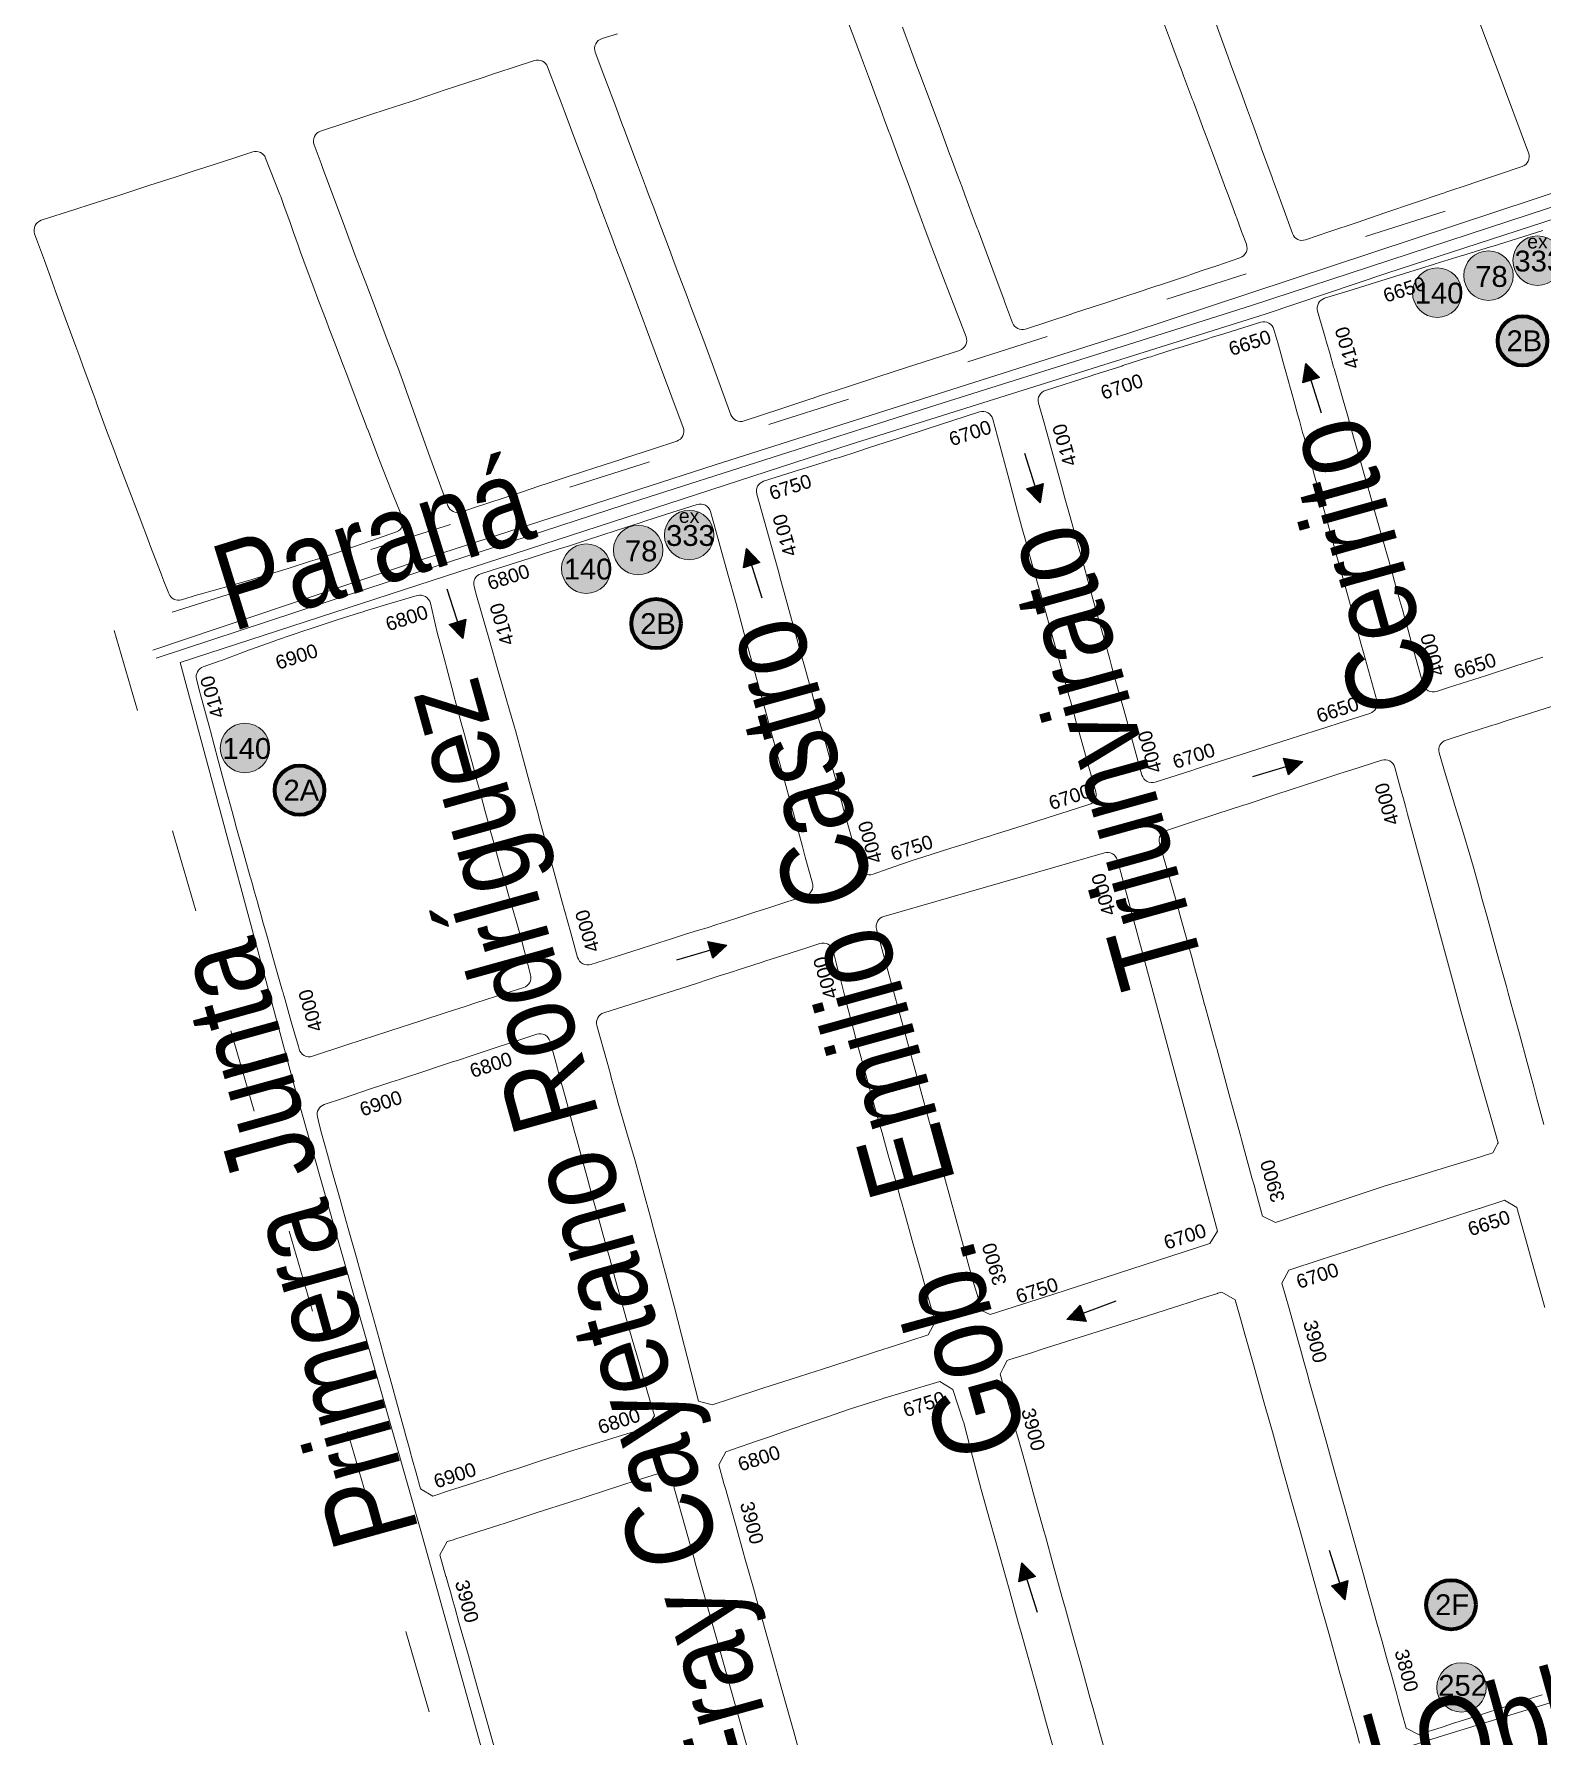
# Model space of a CAD drawing. Header units: millimetres. Extents: x 11558 to 23675, y 49449 to 61482.
# Drawn here: x 13664.8 to 14098.6, y 57245.5 to 57735.1 of the extents above; entities that cross this region are included whole.
import ezdxf

# ---------------------------------------------------------------- set-up
doc = ezdxf.new("R2010")
doc.units = ezdxf.units.MM
doc.linetypes.add('ACAD_ISO03W100', pattern=[30, 12, -18])
for name, color, linetype in [('0. plano base - nombres calles', 22, 'Continuous'), ('0. Plano Base - PLANO', 254, 'Continuous'), ('0. Plano base - sentido calles', 253, 'Continuous'), ('0.BARRIOS - DIVISIÓN', 12, 'ACAD_ISO03W100'), ('7. puesta en valor CC la lucila', 212, 'Continuous'), ('Linea 140 IDA', 101, 'Continuous'), ('numeración', 7, 'Continuous')]:
    doc.layers.add(name, color=color, linetype=linetype)
for name, color, linetype, true_color in [('Linea 175', 7, 'Continuous', 0x1090da), ('Linea 252', 7, 'Continuous', 0x0d2f78), ('Linea 343 ex 333', 7, 'Continuous', 0xe60004), ('Linea 78', 7, 'Continuous', 0xd7b428)]:
    doc.layers.add(name, color=color, linetype=linetype, true_color=true_color)
doc.layers.get('7. puesta en valor CC la lucila').off()
doc.styles.get("Standard").update_dxf_attribs({"font": 'arial.ttf'})

# ---------------------------------------------------------------- blocks, each defined once
blk = doc.blocks.new('MANZANAS')
at = {"layer": '0. Plano Base - PLANO', "color": 0, "linetype": 'Continuous', "lineweight": 5}
for points in [[(5632963.1, 6178845.58), (5632969.3, 6178839.89), (5632974.29, 6178835.32), (5632975.76, 6178833.97), (5632982.22, 6178828.04), (5632986.26, 6178824.34), (5632988.67, 6178822.13), (5632990.88, 6178820.1), (5632994.93, 6178816.39), (5633001.44, 6178810.42), (5633001.74, 6178810.14), (5633004.77, 6178807.36), (5633007.47, 6178804.89), (5633008.05, 6178804.35), (5633014.07, 6178798.83, 0.407548), (5633018.26, 6178798.97), (5633023.15, 6178804.05), (5633029.11, 6178810.27), (5633034.93, 6178816.33), (5633041.18, 6178822.83), (5633041.36, 6178823.02), (5633046.77, 6178828.67), (5633047.09, 6178829), (5633047.76, 6178829.69), (5633052.87, 6178835.02), (5633053.4, 6178835.57), (5633063.81, 6178846.41, 0.423793), (5633063.65, 6178850.72), (5633045.07, 6178867.42), (5633037.43, 6178874.29), (5633026.08, 6178884.5)], [(5632887.12, 6178799.8), (5632888.8, 6178798.29), (5632891.22, 6178796.1), (5632895.99, 6178791.78), (5632897.73, 6178790.21), (5632904, 6178784.54), (5632910.31, 6178778.82), (5632914.05, 6178775.44), (5632915.97, 6178773.71), (5632917.13, 6178772.65), (5632920.86, 6178769.28), (5632923.57, 6178766.83), (5632925.29, 6178765.27), (5632929.82, 6178761.17), (5632932.9, 6178758.39), (5632933.38, 6178757.95), (5632936.2, 6178755.4), (5632942.35, 6178749.83), (5632949.26, 6178743.58), (5632949.55, 6178743.32), (5632954.45, 6178738.89, 0.403051), (5632958.61, 6178739.02), (5632968.23, 6178748.88), (5632968.79, 6178749.44), (5632974.71, 6178755.51), (5632974.96, 6178755.77), (5632980.45, 6178761.39), (5632980.89, 6178761.84), (5632981.6, 6178762.57), (5632986.4, 6178767.48), (5632986.72, 6178767.81), (5632992.83, 6178774.12), (5632993.53, 6178774.86), (5632996.18, 6178777.62), (5632998.99, 6178780.55), (5633003.88, 6178785.66, 0.422094), (5633003.73, 6178789.96), (5633000.78, 6178792.63), (5632997.59, 6178795.53), (5632997.25, 6178795.83), (5632992.5, 6178800.14), (5632990.59, 6178801.88), (5632990.13, 6178802.3), (5632987.22, 6178804.93), (5632985.02, 6178806.93), (5632983.57, 6178808.24), (5632980.95, 6178810.6), (5632979.87, 6178811.57), (5632977.39, 6178813.8), (5632976.9, 6178814.25), (5632971.31, 6178819.28), (5632970.82, 6178819.73), (5632965.35, 6178824.66), (5632964.44, 6178825.47), (5632962.07, 6178827.61), (5632958.85, 6178830.51), (5632958.01, 6178831.26), (5632953.73, 6178835.13)], [(5633134.2, 6178723.87), (5633128.26, 6178717.87), (5633122.19, 6178711.75), (5633114.14, 6178703.61), (5633111.55, 6178701.01, -0.42594), (5633107.23, 6178701.07), (5633098.78, 6178710.14), (5633096.21, 6178712.89), (5633094.12, 6178715.13), (5633092.26, 6178717.13), (5633090.25, 6178719.28), (5633086.26, 6178723.56), (5633084.19, 6178725.78), (5633078.29, 6178732.09), (5633072.51, 6178738.21), (5633067.86, 6178743.13), (5633066.49, 6178744.58), (5633060.47, 6178750.95), (5633056.71, 6178754.93), (5633054.46, 6178757.31), (5633052.4, 6178759.49), (5633048.63, 6178763.48), (5633042.56, 6178769.9), (5633042.28, 6178770.21), (5633039.46, 6178773.19), (5633036.94, 6178775.86), (5633036.4, 6178776.43), (5633030.79, 6178782.36, -0.407548), (5633030.86, 6178786.56), (5633035.87, 6178791.51), (5633042, 6178797.57), (5633047.97, 6178803.48), (5633054.38, 6178809.82), (5633054.57, 6178810.01), (5633060.13, 6178815.5), (5633060.46, 6178815.83), (5633061.14, 6178816.5), (5633066.4, 6178821.7), (5633066.94, 6178822.23), (5633077.62, 6178832.8, -0.423793)], [(5632815.25, 6178760.23), (5632811.95, 6178757.01, 0.433708), (5632812.04, 6178752.64), (5632817.85, 6178747.41), (5632824.92, 6178741.05), (5632828.3, 6178738.01), (5632829.62, 6178736.83), (5632831.3, 6178735.32), (5632837.78, 6178729.49), (5632842.64, 6178725.12), (5632844.29, 6178723.64), (5632847.57, 6178720.69), (5632850.75, 6178717.83), (5632857.12, 6178712.1), (5632860.05, 6178709.47), (5632863.54, 6178706.33), (5632867.86, 6178702.45), (5632869.97, 6178700.55), (5632876.4, 6178694.76), (5632877.4, 6178693.86), (5632883.13, 6178688.67), (5632894.76, 6178678.1, 0.404468), (5632898.93, 6178678.24), (5632906.5, 6178686.03), (5632909.02, 6178688.63), (5632913, 6178692.73), (5632913.3, 6178693.04), (5632915.06, 6178694.85), (5632918.57, 6178698.44), (5632921.19, 6178701.1), (5632927.44, 6178707.45), (5632933.28, 6178713.38), (5632944.58, 6178724.85, 0.429716), (5632944.43, 6178729.2), (5632930.92, 6178741.17), (5632923.83, 6178747.45), (5632919.83, 6178751.08), (5632917.55, 6178753.15), (5632916.48, 6178754.12), (5632913.72, 6178756.63), (5632911.32, 6178758.8), (5632910.1, 6178759.91), (5632904.67, 6178764.83), (5632898.02, 6178770.86), (5632897.73, 6178771.13), (5632894.89, 6178773.7), (5632891.92, 6178776.39), (5632891.48, 6178776.79), (5632889.27, 6178778.79), (5632886.01, 6178781.75), (5632885.59, 6178782.13), (5632883.14, 6178784.35), (5632881.94, 6178785.43), (5632879.65, 6178787.51), (5632878.94, 6178788.16), (5632877.27, 6178789.67), (5632872.85, 6178793.68)], [(5633196.4, 6178604.75), (5633191.24, 6178610.37), (5633188.83, 6178612.99), (5633186.14, 6178615.91), (5633183.95, 6178618.3), (5633178.16, 6178624.59), (5633174.55, 6178628.49), (5633172.16, 6178631.07), (5633169.89, 6178633.52), (5633168.56, 6178634.95), (5633166.17, 6178637.51), (5633161.83, 6178642.18), (5633160.33, 6178643.8), (5633154.38, 6178650.21), (5633150.85, 6178654), (5633148.46, 6178656.57), (5633144.57, 6178660.73), (5633142.43, 6178663.01), (5633136.56, 6178669.06), (5633133.88, 6178671.82), (5633131.43, 6178674.34), (5633130.46, 6178675.34), (5633124.92, 6178681.04), (5633120.42, 6178685.68, -0.409695), (5633120.45, 6178689.89), (5633125, 6178694.45), (5633127.1, 6178696.55), (5633130.13, 6178699.59), (5633131.2, 6178700.66), (5633133.51, 6178702.97), (5633137.08, 6178706.55), (5633143.18, 6178712.66)]]:
    blk.add_lwpolyline(points, format="xyb", dxfattribs=at)
for points in [[(5633047.46, 6178640.62), (5633033.64, 6178655.44), (5633032.11, 6178657.09), (5633029.88, 6178659.48), (5633025.49, 6178664.19), (5633023.89, 6178665.91), (5633018.13, 6178672.09), (5633012.32, 6178678.31), (5633008.88, 6178682.01), (5633007.12, 6178683.9), (5633006.05, 6178685.04), (5633002.62, 6178688.72), (5633000.13, 6178691.4), (5632998.55, 6178693.1), (5632994.39, 6178697.56), (5632991.55, 6178700.6), (5632991.11, 6178701.07), (5632988.52, 6178703.86), (5632982.86, 6178709.92), (5632976.51, 6178716.74), (5632976.24, 6178717.02), (5632971.74, 6178721.85, -0.403051), (5632971.81, 6178726.01), (5632981.52, 6178735.79), (5632982.08, 6178736.35), (5632988.06, 6178742.36), (5632988.31, 6178742.62), (5632993.85, 6178748.19), (5632994.29, 6178748.63), (5632995.01, 6178749.36), (5632999.85, 6178754.23), (5633000.18, 6178754.56), (5633006.39, 6178760.75), (5633007.12, 6178761.47), (5633009.85, 6178764.16), (5633012.73, 6178767.01), (5633017.77, 6178771.97, -0.422094), (5633022.07, 6178771.89), (5633024.78, 6178768.99), (5633027.73, 6178765.83), (5633028.04, 6178765.5), (5633032.42, 6178760.81), (5633034.19, 6178758.93), (5633034.61, 6178758.48), (5633037.28, 6178755.61), (5633039.31, 6178753.43), (5633040.65, 6178752), (5633043.04, 6178749.42), (5633044.03, 6178748.36), (5633046.3, 6178745.91), (5633046.75, 6178745.42), (5633051.87, 6178739.91), (5633052.32, 6178739.42), (5633057.33, 6178734.03), (5633058.16, 6178733.13), (5633060.34, 6178730.79), (5633063.28, 6178727.62), (5633064.05, 6178726.79), (5633067.98, 6178722.56), (5633069.96, 6178720.43), (5633075.98, 6178713.95), (5633081.95, 6178707.51), (5633086.15, 6178703), (5633087.73, 6178701.29), (5633097.52, 6178690.74, -0.402289), (5633097.45, 6178686.59), (5633092.69, 6178681.8), (5633086.56, 6178675.62), (5633082.89, 6178671.91), (5633080.31, 6178669.32), (5633068.29, 6178657.21), (5633062.04, 6178650.91), (5633060.39, 6178649.24), (5633059.58, 6178648.42), (5633051.79, 6178640.55, -0.425899)], [(5632752.5, 6178691.73), (5632756.8, 6178687.85), (5632757.96, 6178686.8), (5632765.02, 6178680.42), (5632771.32, 6178674.73), (5632777.73, 6178668.95), (5632783.28, 6178663.97), (5632784, 6178663.33), (5632789.65, 6178658.29), (5632790.5, 6178657.52), (5632797.08, 6178651.66), (5632802.84, 6178646.52), (5632803.6, 6178645.84), (5632807.37, 6178642.37), (5632810.1, 6178639.82), (5632816.17, 6178634.17), (5632822.66, 6178628.21), (5632832.56, 6178619.14), (5632834.55, 6178617.3, 0.405844), (5632838.73, 6178617.42), (5632842.86, 6178621.67), (5632843.13, 6178621.95), (5632849.11, 6178628.11), (5632851.92, 6178630.99), (5632854.98, 6178634.15), (5632857.34, 6178636.58), (5632861.17, 6178640.47), (5632867.29, 6178646.68), (5632872.34, 6178651.81), (5632873.35, 6178652.85), (5632879.27, 6178658.9), (5632884.41, 6178664.16, 0.425743), (5632884.27, 6178668.48), (5632870.4, 6178681.02), (5632863.89, 6178686.9), (5632857.52, 6178692.65), (5632851.02, 6178698.48), (5632848.4, 6178700.82), (5632845.47, 6178703.45), (5632844.51, 6178704.31), (5632841.88, 6178706.67), (5632841.41, 6178707.09), (5632838.18, 6178709.98), (5632836.39, 6178711.59), (5632831.69, 6178715.8), (5632831.6, 6178715.89), (5632825.16, 6178721.66), (5632818.95, 6178727.22), (5632812.42, 6178733.06), (5632809.98, 6178735.25), (5632807.58, 6178737.39), (5632801.82, 6178742.59, 0.402003), (5632797.67, 6178742.47), (5632793.08, 6178737.79), (5632790.07, 6178734.73), (5632788.97, 6178733.61), (5632786.94, 6178731.54), (5632783.73, 6178728.27), (5632780.68, 6178725.16), (5632778.89, 6178723.34), (5632776.83, 6178721.24), (5632774.86, 6178719.07), (5632772.37, 6178716.53), (5632768.95, 6178713.03), (5632768.47, 6178712.54), (5632763.21, 6178707.15), (5632762.77, 6178706.7), (5632757.7, 6178701.52), (5632752.37, 6178696.05, 0.425764)], [(5633037.84, 6178626.03), (5633033.2, 6178621.39), (5633030.92, 6178619.1), (5633026.96, 6178615.13), (5633020.89, 6178609.06), (5633018.36, 6178606.52), (5633017.43, 6178605.6), (5633017.05, 6178605.22), (5633015, 6178603.17), (5633014.49, 6178602.65), (5633011.27, 6178599.42), (5633008.43, 6178596.58), (5633002.46, 6178590.61), (5633000.16, 6178588.29), (5632996.33, 6178584.24), (5632995.34, 6178583.2), (5632995.15, 6178582.99), (5632991.98, 6178579.64, -0.433708), (5632987.6, 6178579.66), (5632982.28, 6178585.4), (5632975.83, 6178592.37), (5632972.73, 6178595.71), (5632971.53, 6178597.01), (5632970, 6178598.66), (5632964.08, 6178605.05), (5632959.63, 6178609.85), (5632958.12, 6178611.48), (5632955.13, 6178614.72), (5632952.22, 6178617.85), (5632946.39, 6178624.14), (5632943.72, 6178627.03), (5632940.54, 6178630.47), (5632936.59, 6178634.73), (5632934.66, 6178636.82), (5632928.77, 6178643.16), (5632927.86, 6178644.15), (5632922.58, 6178649.8), (5632911.85, 6178661.27, -0.404468), (5632911.92, 6178665.44), (5632919.6, 6178673.12), (5632922.16, 6178675.69), (5632926.2, 6178679.73), (5632926.5, 6178680.03), (5632928.29, 6178681.81), (5632931.83, 6178685.38), (5632934.45, 6178688.04), (5632940.7, 6178694.38), (5632946.54, 6178700.31), (5632957.85, 6178711.78, -0.429716), (5632962.2, 6178711.69), (5632974.37, 6178698.37), (5632980.76, 6178691.37), (5632984.45, 6178687.42), (5632986.55, 6178685.17), (5632987.53, 6178684.11), (5632990.08, 6178681.39), (5632992.29, 6178679.02), (5632993.41, 6178677.82), (5632998.42, 6178672.46), (5633004.54, 6178665.91), (5633004.81, 6178665.62), (5633007.43, 6178662.82), (5633010.16, 6178659.89), (5633010.57, 6178659.46), (5633012.61, 6178657.28), (5633015.61, 6178654.06), (5633015.99, 6178653.65), (5633018.25, 6178651.23), (5633019.36, 6178650.05), (5633021.47, 6178647.79), (5633022.12, 6178647.09), (5633023.66, 6178645.44), (5633027.73, 6178641.08), (5633032.41, 6178636.07), (5633037.9, 6178630.19, -0.404118)], [(5632737.8, 6178681.75), (5632733.8, 6178677.67), (5632727.69, 6178671.45), (5632725.42, 6178669.14), (5632721.6, 6178665.26), (5632715.78, 6178659.38), (5632709.6, 6178653.13), (5632708.7, 6178652.23), (5632703.49, 6178646.96), (5632700.03, 6178643.46), (5632692.9, 6178636.25, 0.425274), (5632693, 6178631.93), (5632693.61, 6178631.37), (5632699.05, 6178626.39), (5632703.85, 6178621.98), (5632705.33, 6178620.62), (5632705.48, 6178620.48), (5632705.76, 6178620.23), (5632711.95, 6178614.55), (5632718.41, 6178608.65), (5632720.84, 6178606.45), (5632722.82, 6178604.63), (5632724.89, 6178602.75), (5632725.23, 6178602.44), (5632728.14, 6178599.79), (5632729.11, 6178598.91), (5632730.9, 6178597.27), (5632731.07, 6178597.12), (5632737.46, 6178591.29), (5632741.79, 6178587.37), (5632744.12, 6178585.29), (5632745.52, 6178584.04), (5632750.55, 6178579.56), (5632757.15, 6178573.67), (5632763.41, 6178568.09), (5632763.68, 6178567.85), (5632770.38, 6178561.87), (5632771.44, 6178560.92), (5632772.04, 6178560.39), (5632774.97, 6178557.87, 0.387217), (5632779.01, 6178557.98), (5632782.5, 6178561.35), (5632783.02, 6178561.85), (5632789.28, 6178567.69), (5632794.55, 6178572.73), (5632795.46, 6178573.61), (5632801.4, 6178579.43), (5632802.13, 6178580.16), (5632806.82, 6178584.88), (5632807.88, 6178585.95), (5632808.31, 6178586.39), (5632813.2, 6178591.43), (5632813.51, 6178591.75), (5632813.81, 6178592.05), (5632814.29, 6178592.56), (5632819.56, 6178598.12), (5632824.9, 6178603.89, 0.429754), (5632824.62, 6178608.23), (5632817.97, 6178613.77), (5632815.8, 6178615.68), (5632811.12, 6178619.82), (5632810.55, 6178620.32), (5632804.01, 6178626.12), (5632803.95, 6178626.17), (5632802.04, 6178627.87), (5632798.67, 6178630.87), (5632797.86, 6178631.59), (5632795.23, 6178633.93), (5632791.3, 6178637.43), (5632789.22, 6178639.28), (5632784.76, 6178643.25), (5632783.76, 6178644.14), (5632781.23, 6178646.39), (5632778.43, 6178648.89), (5632774.93, 6178652), (5632773.96, 6178652.87), (5632771.66, 6178654.91), (5632765.37, 6178660.63), (5632763.35, 6178662.5), (5632761.77, 6178663.97), (5632758.91, 6178666.63), (5632756.73, 6178668.66), (5632752.92, 6178672.19), (5632750.89, 6178674.08), (5632750.38, 6178674.53), (5632741.91, 6178681.91, 0.396983)], [(5633061.05, 6178629.7), (5633066.13, 6178634.89), (5633071.3, 6178640.17), (5633071.77, 6178640.64), (5633077.4, 6178646.39), (5633077.93, 6178646.93), (5633084.47, 6178653.6), (5633093.15, 6178662.47), (5633097.81, 6178667.23), (5633100.35, 6178669.83), (5633106.71, 6178676.21, -0.427174), (5633111.05, 6178676.12), (5633115.3, 6178671.49), (5633117.83, 6178668.74), (5633118.84, 6178667.64), (5633120.49, 6178665.85), (5633122.39, 6178663.78), (5633130.81, 6178654.62), (5633142.25, 6178642.17), (5633143.52, 6178640.79), (5633148.73, 6178635.12), (5633154.65, 6178628.67), (5633160.17, 6178622.68), (5633166.44, 6178615.97), (5633169.61, 6178612.61), (5633172.33, 6178609.73), (5633187.17, 6178594.01), (5633187.17, 6178593.64), (5633187.18, 6178593.17), (5633187.18, 6178592.59), (5633187.2, 6178590.69), (5633185.18, 6178588.71), (5633184.33, 6178587.87), (5633182.68, 6178586.26), (5633176.3, 6178579.99), (5633170.3, 6178574.1), (5633164.06, 6178567.97), (5633157.93, 6178561.73), (5633152.03, 6178555.65), (5633146.33, 6178549.77), (5633140.94, 6178544.1), (5633136.74, 6178543.98), (5633132.3, 6178548.78), (5633130.49, 6178550.74), (5633128.95, 6178552.41), (5633126.94, 6178554.58), (5633126.23, 6178555.35), (5633121.23, 6178560.76), (5633120.41, 6178561.66), (5633114.63, 6178567.92), (5633111.9, 6178570.87), (5633108.85, 6178574.17), (5633102.84, 6178580.68), (5633102.67, 6178580.87), (5633096.98, 6178587.03), (5633094.34, 6178589.89), (5633093.89, 6178590.37), (5633092.08, 6178592.33), (5633091.13, 6178593.36), (5633088.85, 6178595.83), (5633085.94, 6178598.98), (5633085.35, 6178599.62), (5633084.3, 6178600.76), (5633079.34, 6178606.12), (5633075.92, 6178609.76), (5633073.33, 6178612.52), (5633061.01, 6178625.53, -0.403237)], [(5632927.59, 6178519.23), (5632923.64, 6178523.47), (5632922.57, 6178524.62), (5632916.09, 6178531.58), (5632910.31, 6178537.79), (5632904.43, 6178544.11), (5632899.38, 6178549.59), (5632898.72, 6178550.3), (5632893.59, 6178555.88), (5632892.82, 6178556.72), (5632886.86, 6178563.2), (5632881.63, 6178568.89), (5632880.94, 6178569.64), (5632877.42, 6178573.36), (5632874.83, 6178576.05), (5632869.09, 6178582.04), (5632863.03, 6178588.44), (5632853.81, 6178598.2), (5632851.95, 6178600.17, -0.405844), (5632852.01, 6178604.35), (5632856.19, 6178608.53), (5632856.46, 6178608.81), (5632862.53, 6178614.88), (5632865.37, 6178617.73), (5632868.48, 6178620.84), (5632870.88, 6178623.24), (5632874.72, 6178627.13), (5632880.84, 6178633.34), (5632885.89, 6178638.46), (5632886.92, 6178639.49), (5632892.87, 6178645.49), (5632898.05, 6178650.71, -0.425743), (5632902.38, 6178650.64), (5632915.12, 6178636.96), (5632921.1, 6178630.54), (5632926.95, 6178624.25), (5632932.87, 6178617.84), (5632935.25, 6178615.26), (5632937.93, 6178612.36), (5632938.8, 6178611.42), (5632941.19, 6178608.82), (5632941.63, 6178608.35), (5632944.56, 6178605.17), (5632946.19, 6178603.41), (5632950.48, 6178598.77), (5632950.56, 6178598.67), (5632956.43, 6178592.32), (5632962.08, 6178586.2), (5632968.02, 6178579.75), (5632970.24, 6178577.34), (5632972.42, 6178574.98), (5632977.71, 6178569.3, -0.402003), (5632977.65, 6178565.14), (5632973.04, 6178560.48), (5632970.02, 6178557.43), (5632968.92, 6178556.32), (5632966.87, 6178554.25), (5632963.66, 6178550.99), (5632960.6, 6178547.9), (5632958.8, 6178546.09), (5632956.73, 6178543.99), (5632954.59, 6178541.99), (5632952.09, 6178539.47), (5632948.64, 6178536), (5632948.15, 6178535.51), (5632942.84, 6178530.16), (5632942.4, 6178529.72), (5632937.29, 6178524.58), (5632931.91, 6178519.16, -0.425764)], [(5633052.48, 6178615.63), (5633127.25, 6178534.2), (5633126.89, 6178530.01), (5633093.64, 6178496.21), (5633080.28, 6178482.73), (5633077.73, 6178482.64), (5633071.31, 6178489.1), (5633000.17, 6178566.06, -0.410238), (5633000.3, 6178570.28), (5633048.2, 6178615.77, -0.419163)], [(5632917.83, 6178504.38), (5632913.81, 6178500.32), (5632907.68, 6178494.12), (5632905.4, 6178491.81), (5632901.58, 6178487.93), (5632895.79, 6178482.03), (5632889.63, 6178475.76), (5632888.74, 6178474.85), (5632883.55, 6178469.56), (5632880.1, 6178466.04), (5632873, 6178458.81, -0.425274), (5632868.68, 6178458.85), (5632868.11, 6178459.45), (5632863.04, 6178464.81), (5632858.56, 6178469.55), (5632857.18, 6178471.01), (5632857.04, 6178471.16), (5632856.78, 6178471.43), (5632851.02, 6178477.53), (5632845.03, 6178483.91), (5632842.78, 6178486.3), (5632840.94, 6178488.26), (5632839.03, 6178490.3), (5632838.71, 6178490.64), (5632836.02, 6178493.5), (5632835.12, 6178494.46), (5632833.46, 6178496.23), (5632833.3, 6178496.4), (5632827.38, 6178502.7), (5632823.4, 6178506.97), (5632821.28, 6178509.27), (5632820.01, 6178510.65), (5632815.45, 6178515.61), (5632809.47, 6178522.12), (5632803.8, 6178528.3), (5632803.55, 6178528.57), (5632797.48, 6178535.18), (5632796.51, 6178536.23), (5632795.97, 6178536.81), (5632793.4, 6178539.71, -0.387217), (5632793.46, 6178543.75), (5632796.78, 6178547.29), (5632797.27, 6178547.81), (5632803.01, 6178554.16), (5632807.97, 6178559.5), (5632808.84, 6178560.43), (5632814.58, 6178566.45), (5632815.29, 6178567.19), (5632819.94, 6178571.96), (5632820.99, 6178573.02), (5632821.43, 6178573.46), (5632826.4, 6178578.43), (5632826.71, 6178578.74), (5632827.01, 6178579.04), (5632827.51, 6178579.54), (5632832.99, 6178584.89), (5632838.68, 6178590.31, -0.429754), (5632843.02, 6178590.1), (5632848.66, 6178583.54), (5632850.6, 6178581.39), (5632854.81, 6178576.77), (5632855.32, 6178576.21), (5632861.22, 6178569.75), (5632861.27, 6178569.7), (5632863, 6178567.81), (5632866.04, 6178564.49), (5632866.78, 6178563.69), (5632869.16, 6178561.09), (5632872.71, 6178557.22), (5632874.6, 6178555.16), (5632878.64, 6178550.76), (5632879.53, 6178549.78), (5632881.82, 6178547.29), (5632884.36, 6178544.51), (5632887.52, 6178541.07), (5632888.41, 6178540.1), (5632890.49, 6178537.84), (5632896.29, 6178531.63), (5632898.2, 6178529.64), (5632899.69, 6178528.08), (5632902.39, 6178525.26), (5632904.45, 6178523.11), (5632908.05, 6178519.36), (5632909.97, 6178517.35), (5632910.42, 6178516.85), (5632917.92, 6178508.49, -0.396983)], [(5632941.63, 6178508.57), (5632951.73, 6178518.63), (5632958.01, 6178524.96), (5632961.35, 6178528.34), (5632963.87, 6178530.89), (5632966, 6178533.04), (5632969.23, 6178536.31), (5632970, 6178537.09), (5632975.13, 6178542.29), (5632976.07, 6178543.24), (5632979.54, 6178546.75), (5632985.02, 6178552.3), (5632987.58, 6178554.89, -0.431843), (5632991.94, 6178554.78), (5632994.56, 6178551.87), (5632995.16, 6178551.2), (5632997.53, 6178548.55), (5633000.48, 6178545.28), (5633003.3, 6178542.13), (5633005.75, 6178539.4), (5633009.32, 6178535.43), (5633015.23, 6178529.02), (5633020.76, 6178523.13), (5633026.82, 6178516.67), (5633028.6, 6178514.77), (5633032.84, 6178510.24), (5633038.54, 6178504.17), (5633040.96, 6178501.59), (5633041.83, 6178500.66), (5633042.65, 6178499.79), (5633044.84, 6178497.45), (5633050.55, 6178491.37), (5633056.54, 6178484.99), (5633062.44, 6178478.69), (5633067.24, 6178473.57), (5633067.13, 6178469.38), (5633063.27, 6178465.45), (5633059.98, 6178462.11), (5633056.39, 6178458.47), (5633050.11, 6178452.11), (5633044.24, 6178446.16), (5633043.34, 6178445.24), (5633038.06, 6178439.89), (5633033.81, 6178435.58), (5633031.81, 6178433.56), (5633025.18, 6178426.83), (5633021.24, 6178422.83), (5633017.32, 6178422), (5633008.53, 6178431.82), (5633004.2, 6178436.65), (5632998.5, 6178442.97), (5632992.95, 6178449.05), (5632988.2, 6178454.25), (5632986.94, 6178455.63), (5632984.71, 6178458.07), (5632982.97, 6178459.98), (5632980.88, 6178462.27), (5632975.28, 6178468.41), (5632972.51, 6178471.44), (5632969.23, 6178474.87), (5632963.23, 6178481.15), (5632957.31, 6178487.41), (5632954.53, 6178490.41), (5632952.13, 6178493), (5632952.08, 6178493.05), (5632951.45, 6178493.73), (5632949.03, 6178496.34), (5632941.55, 6178504.4, -0.403702)], [(5632931.69, 6178494.11), (5632935.41, 6178490.08), (5632937.15, 6178488.19), (5632939.29, 6178485.87), (5632940.89, 6178484.13), (5632944.3, 6178480.44), (5632950.18, 6178474.06), (5632951.07, 6178473.1), (5632952.54, 6178471.51), (5632956.24, 6178467.5), (5632959.67, 6178463.8), (5632962.22, 6178461.04), (5632963, 6178460.21), (5632967.97, 6178454.88), (5632970.94, 6178451.69), (5632973.83, 6178448.59), (5632975.73, 6178446.56), (5632979.81, 6178442.18), (5632983.74, 6178437.97), (5632985.67, 6178435.9), (5632987.66, 6178433.77), (5632991.44, 6178429.75), (5632997.76, 6178423.14), (5633000.99, 6178419.76), (5633004.78, 6178415.79), (5633008.02, 6178412.4), (5633007.61, 6178408.21), (5633003.39, 6178404.1), (5632997.3, 6178398.18), (5632991.02, 6178391.97), (5632990.01, 6178390.94), (5632984.91, 6178385.75), (5632980.95, 6178381.71), (5632978.57, 6178379.29), (5632978.4, 6178379.12), (5632973.37, 6178374), (5632972.89, 6178373.51), (5632970.56, 6178371.13), (5632966.73, 6178367.24), (5632965.84, 6178366.34), (5632962.06, 6178362.51), (5632957.96, 6178362.67), (5632957.92, 6178362.72), (5632954.71, 6178366.18), (5632952.11, 6178368.99), (5632950.35, 6178370.89), (5632950.06, 6178371.2), (5632947.17, 6178374.33), (5632946.19, 6178375.39), (5632940.28, 6178381.77), (5632937.07, 6178385.23), (5632934.4, 6178388.11), (5632931.02, 6178391.76), (5632928.74, 6178394.23), (5632922.65, 6178400.79), (5632917.37, 6178406.41), (5632916.84, 6178406.98), (5632911.97, 6178412.17), (5632910.93, 6178413.28), (5632905.93, 6178418.61), (5632905.01, 6178419.59), (5632901.31, 6178423.54), (5632899.06, 6178425.94), (5632893.11, 6178432.26), (5632889.85, 6178435.72), (5632885.49, 6178440.33), (5632884.01, 6178442.04), (5632882.31, 6178443.99, -0.388274), (5632882.4, 6178448.04), (5632886.26, 6178452.05), (5632892.19, 6178458.19), (5632894.54, 6178460.6), (5632894.75, 6178460.81), (5632896.43, 6178462.53), (5632898.3, 6178464.45), (5632904.29, 6178470.58), (5632906.58, 6178472.92), (5632909.73, 6178476.15), (5632910.55, 6178476.99), (5632913.46, 6178479.97), (5632916.44, 6178483.02), (5632919.2, 6178485.84), (5632922.68, 6178489.41), (5632927.34, 6178494.17, -0.429517)]]:
    blk.add_lwpolyline(points, format="xyb", close=True, dxfattribs=at)
for points in [[(5633271.64, 6178458.93), (5633269.76, 6178457.03), (5633264.79, 6178452.01), (5633257.37, 6178444.5), (5633253.06, 6178440.15), (5633253, 6178440.09), (5633250.34, 6178437.39), (5633245.35, 6178432.35), (5633241.33, 6178432.36), (5633238.24, 6178435.67), (5633235.52, 6178438.58), (5633234.44, 6178439.75), (5633232.45, 6178441.87), (5633230.47, 6178443.99), (5633227.65, 6178447), (5633223.67, 6178451.27), (5633219.47, 6178455.76), (5633216.67, 6178458.75), (5633212.79, 6178462.91), (5633210.03, 6178465.86), (5633202.99, 6178473.39), (5633196.23, 6178480.62), (5633189.49, 6178487.84), (5633182.55, 6178495.27), (5633175.79, 6178502.5), (5633172.94, 6178505.55), (5633171.04, 6178507.59), (5633168.94, 6178509.83), (5633166.6, 6178512.34), (5633164.04, 6178515.07), (5633162.18, 6178517.07), (5633155.79, 6178523.9), (5633150.59, 6178529.46), (5633150.65, 6178533.75), (5633157.51, 6178540.71), (5633162.8, 6178546.06), (5633169.98, 6178553.34), (5633175.1, 6178558.53), (5633177.03, 6178560.48), (5633184, 6178567.55), (5633191.03, 6178574.67), (5633191.09, 6178574.73), (5633196.3, 6178580.02), (5633196.4, 6178580.12), (5633200.55, 6178579.97), (5633207.36, 6178572.67), (5633214.18, 6178565.36), (5633220.96, 6178558.09)], [(5633170.32, 6178383.44), (5633163.72, 6178390.54), (5633158.61, 6178396.03), (5633156.79, 6178397.98), (5633149.96, 6178405.33), (5633144.94, 6178410.72), (5633142.99, 6178412.82), (5633138.51, 6178417.64), (5633136.22, 6178420.1), (5633129.61, 6178427.2), (5633123.79, 6178433.47), (5633122.64, 6178434.69), (5633115.87, 6178441.98), (5633109.1, 6178449.25), (5633106.44, 6178452.1), (5633104.05, 6178454.65), (5633102.22, 6178456.6), (5633097.89, 6178461.23), (5633097.82, 6178461.3), (5633095.41, 6178463.89), (5633090.74, 6178468.87), (5633090.71, 6178470.83), (5633090.67, 6178473.26), (5633091.06, 6178473.66), (5633095.88, 6178478.49), (5633098.37, 6178481), (5633103.12, 6178485.77), (5633110.06, 6178492.73), (5633117.07, 6178499.77), (5633124.36, 6178507.09), (5633125.01, 6178507.74), (5633127.28, 6178510.02), (5633129.87, 6178512.62), (5633131.62, 6178514.38), (5633135.52, 6178518.3), (5633135.6, 6178518.38), (5633136.42, 6178519.2), (5633140.9, 6178519.04), (5633145.23, 6178514.42), (5633147.41, 6178512.08), (5633154.12, 6178504.92), (5633161.24, 6178497.31), (5633163.19, 6178495.23), (5633167.87, 6178490.23), (5633174.89, 6178482.73), (5633181.66, 6178475.5), (5633188.35, 6178468.36), (5633195.24, 6178460.99), (5633202.08, 6178453.69), (5633209.01, 6178446.29), (5633215.67, 6178439.18), (5633216.65, 6178438.12), (5633219.7, 6178434.87), (5633222.39, 6178432), (5633228.38, 6178425.6), (5633231.41, 6178422.37)], [(5633090.47, 6178344.82), (5633085.46, 6178350.17), (5633083.58, 6178352.18), (5633076.79, 6178359.43), (5633069.73, 6178366.96), (5633062.89, 6178374.26), (5633059.4, 6178377.99), (5633056.12, 6178381.49), (5633049.53, 6178388.53), (5633049.22, 6178388.86), (5633043.51, 6178394.96), (5633042.58, 6178395.95), (5633035.77, 6178403.22), (5633034.72, 6178404.34), (5633030.94, 6178408.38), (5633030.96, 6178412.67), (5633033.57, 6178415.41), (5633036.47, 6178418.45), (5633036.57, 6178418.56), (5633040.11, 6178422.28), (5633043.09, 6178425.4), (5633050.01, 6178432.67), (5633052.31, 6178435.08), (5633056.93, 6178439.93), (5633063.89, 6178446.96), (5633064.41, 6178447.47), (5633064.55, 6178447.6), (5633076.26, 6178458.99), (5633080.7, 6178458.71), (5633087.27, 6178452.2), (5633087.88, 6178451.6), (5633094.57, 6178444.19), (5633101.23, 6178436.88), (5633107.52, 6178430.14), (5633108, 6178429.63), (5633114.24, 6178422.94), (5633114.96, 6178422.17), (5633121.54, 6178415.12), (5633128.53, 6178407.63), (5633130.33, 6178405.7), (5633135.41, 6178400.26), (5633141.98, 6178393.22), (5633148.95, 6178385.75), (5633155.65, 6178378.57)], [(5633012.67, 6178304.82), (5633005.65, 6178312.29), (5633000.79, 6178317.46), (5632999.96, 6178318.34), (5632992.28, 6178326.51), (5632985.5, 6178333.72), (5632982.67, 6178336.73), (5632980.64, 6178338.9), (5632979.71, 6178339.88), (5632977.88, 6178341.83), (5632976.18, 6178343.63), (5632976.08, 6178343.74), (5632971.66, 6178348.44), (5632971.81, 6178352.78), (5632973.11, 6178354.09), (5632973.44, 6178354.42), (5632976.94, 6178357.96), (5632982.95, 6178364.05), (5632983.87, 6178364.98), (5632990.92, 6178372.12), (5632998.08, 6178379.38), (5633005.01, 6178386.4), (5633009.13, 6178390.57), (5633011.74, 6178393.21), (5633016.67, 6178398.21), (5633021.15, 6178398.14), (5633033.05, 6178385.46), (5633036.82, 6178381.43), (5633038.65, 6178379.48), (5633043.48, 6178374.33), (5633050.27, 6178367.09), (5633057.19, 6178359.71), (5633064, 6178352.45), (5633070.78, 6178345.22), (5633077.6, 6178337.94)]]:
    blk.add_lwpolyline(points, dxfattribs=at)
blk = doc.blocks.new('78')
at = {"layer": 'Linea 78', "lineweight": 211, "true_color": 0xededed}
h = blk.add_hatch(color=7, dxfattribs=at)
h.dxf.hatch_style = 1
edge = h.paths.add_edge_path()
edge.add_arc((0, 0), 7.11, 0, 360)
at = {"layer": 'Linea 78', "lineweight": 9}
blk.add_circle((0, 0), 7.11, dxfattribs=at)
at = {"layer": 'Linea 78', "lineweight": 211, "insert": (-3.79, 2.76), "char_height": 6, "attachment_point": 1}
blk.add_mtext_dynamic_manual_height_columns('78', width=7.0128, gutter_width=12.5, heights=[0], dxfattribs=at)
blk = doc.blocks.new('140')
at = {"layer": 'Linea 140 IDA', "lineweight": 211, "true_color": 0xededed}
h = blk.add_hatch(color=7, dxfattribs=at)
h.dxf.hatch_style = 1
edge = h.paths.add_edge_path()
edge.add_arc((0, 0), 7.11, 0, 360)
at = {"layer": 'Linea 140 IDA', "lineweight": 9}
blk.add_circle((0, 0), 7.11, dxfattribs=at)
at = {"layer": 'Linea 140 IDA', "lineweight": 15, "insert": (-6.46, 2.88), "char_height": 6, "attachment_point": 1}
blk.add_mtext_dynamic_manual_height_columns('140', width=16.4579, gutter_width=12.5, heights=[0], dxfattribs=at)
blk = doc.blocks.new('ex 333')
at = {"layer": 'Linea 343 ex 333', "lineweight": 211, "true_color": 0xededed}
h = blk.add_hatch(color=7, dxfattribs=at)
h.dxf.hatch_style = 1
edge = h.paths.add_edge_path()
edge.add_arc((0, 0), 7.11, 0, 360)
at = {"layer": 'Linea 343 ex 333', "lineweight": 9}
blk.add_circle((0, 0), 7.11, dxfattribs=at)
at = {"layer": 'Linea 343 ex 333', "lineweight": 211, "attachment_point": 1}
for s, width, insert, char_height in [('ex', 18.364, (-2.98, 7.51), 4), ('333', 26.6521, (-6.64, 2.88), 6)]:
    blk.add_mtext_dynamic_manual_height_columns(s, width=width, gutter_width=12.5, heights=[0], dxfattribs=dict(at, insert=insert, char_height=char_height))
blk = doc.blocks.new('252')
at = {"layer": 'Linea 252', "lineweight": 211, "true_color": 0xededed}
h = blk.add_hatch(color=7, dxfattribs=at)
h.dxf.hatch_style = 1
edge = h.paths.add_edge_path()
edge.add_arc((0, 0), 7.11, 0, 360)
at = {"layer": 'Linea 252', "lineweight": 15}
blk.add_circle((0, 0), 7.11, dxfattribs=at)
at = {"layer": 'Linea 252', "lineweight": 211, "insert": (-6.68, 3.58), "char_height": 6, "attachment_point": 1}
blk.add_mtext_dynamic_manual_height_columns('252', width=22.4945, gutter_width=12.5, heights=[0], dxfattribs=at)

msp = doc.modelspace()

# ---------------------------------------------------------------- hatches: boundary and pattern name
at = {"layer": '0. Plano base - sentido calles', "linetype": 'Continuous', "lineweight": 25, "ltscale": 2, "true_color": 0x1a1a1a}
h = msp.add_hatch(color=250, dxfattribs=at)
h.dxf.hatch_style = 1
h.paths.add_polyline_path([(14030.71, 57640.29), (14029.84, 57634.77), (14032.22, 57635.53)])
h.paths.add_polyline_path([(14030.71, 57640.29), (14032.22, 57635.53), (14034.61, 57636.28)])
h = msp.add_hatch(color=250, dxfattribs=at)
h.dxf.hatch_style = 1
h.paths.add_polyline_path([(13954.27, 57600.26), (13955.14, 57605.78), (13952.75, 57605.02)])
h.paths.add_polyline_path([(13954.27, 57600.26), (13952.75, 57605.02), (13950.37, 57604.27)])
h = msp.add_hatch(color=250, dxfattribs=at)
h.dxf.hatch_style = 1
h.paths.add_polyline_path([(13869.76, 57587.04), (13868.89, 57581.52), (13871.27, 57582.28)])
h.paths.add_polyline_path([(13869.76, 57587.04), (13871.27, 57582.28), (13873.65, 57583.03)])
h = msp.add_hatch(color=250, dxfattribs=at)
h.dxf.hatch_style = 1
h.paths.add_polyline_path([(13788.15, 57561.21), (13789.02, 57566.73), (13786.64, 57565.97)])
h.paths.add_polyline_path([(13788.15, 57561.21), (13786.64, 57565.97), (13784.26, 57565.22)])
h = msp.add_hatch(color=250, dxfattribs=at)
h.dxf.hatch_style = 1
h.paths.add_polyline_path([(14029.81, 57525.76), (14024.3, 57526.74), (14025.01, 57524.34)])
h.paths.add_polyline_path([(14029.81, 57525.76), (14025.01, 57524.34), (14025.72, 57521.94)])
h = msp.add_hatch(color=250, dxfattribs=at)
h.dxf.hatch_style = 1
h.paths.add_polyline_path([(13864.15, 57473), (13858.65, 57473.98), (13859.35, 57471.58)])
h.paths.add_polyline_path([(13864.15, 57473), (13859.35, 57471.58), (13860.06, 57469.19)])
h = msp.add_hatch(color=250, dxfattribs=at)
h.dxf.hatch_style = 1
h.paths.add_polyline_path([(13961.95, 57365.28), (13967.5, 57364.69), (13966.63, 57367.03)])
h.paths.add_polyline_path([(13961.95, 57365.28), (13966.63, 57367.03), (13965.76, 57369.37)])
h = msp.add_hatch(color=250, dxfattribs=at)
h.dxf.hatch_style = 1
h.paths.add_polyline_path([(13949.01, 57295.3), (13948.14, 57289.78), (13950.52, 57290.53)])
h.paths.add_polyline_path([(13949.01, 57295.3), (13950.52, 57290.53), (13952.91, 57291.29)])
h = msp.add_hatch(color=250, dxfattribs=at)
h.dxf.hatch_style = 1
h.paths.add_polyline_path([(14041.95, 57284.65), (14042.82, 57290.18), (14040.44, 57289.42)])
h.paths.add_polyline_path([(14041.95, 57284.65), (14040.44, 57289.42), (14038.06, 57288.66)])
at = {"layer": 'Linea 175', "lineweight": 211, "true_color": 0xededed}
h = msp.add_hatch(color=7, dxfattribs=at)
h.dxf.hatch_style = 1
edge = h.paths.add_edge_path()
edge.add_arc((14093.03, 57646.83), 7.11, 0, 360)
h = msp.add_hatch(color=7, dxfattribs=at)
h.dxf.hatch_style = 1
edge = h.paths.add_edge_path()
edge.add_arc((13843.78, 57565.47), 7.11, 0, 360)
h = msp.add_hatch(color=7, dxfattribs=at)
h.dxf.hatch_style = 1
edge = h.paths.add_edge_path()
edge.add_arc((13741.2, 57517.54), 7.11, 0, 360)
h = msp.add_hatch(color=7, dxfattribs=at)
h.dxf.hatch_style = 1
edge = h.paths.add_edge_path()
edge.add_arc((14072.47, 57283.2), 7.11, 0, 360)

# ---------------------------------------------------------------- linework, layer by layer
at = {"layer": '0. Plano base - sentido calles', "color": 250, "linetype": 'Continuous', "lineweight": 25, "ltscale": 2, "true_color": 0x1a1a1a}
for points in [[(14035.25, 57626), (14030.71, 57640.29), (14034.61, 57636.28), (14029.84, 57634.77), (14030.71, 57640.29)], [(13949.73, 57614.55), (13954.27, 57600.26), (13950.37, 57604.27), (13955.14, 57605.78), (13954.27, 57600.26)], [(13874.3, 57572.75), (13869.76, 57587.04), (13873.65, 57583.03), (13868.89, 57581.52), (13869.76, 57587.04)], [(13783.62, 57575.5), (13788.15, 57561.21), (13784.26, 57565.22), (13789.02, 57566.73), (13788.15, 57561.21)], [(14015.42, 57521.51), (14029.81, 57525.76), (14025.72, 57521.94), (14024.3, 57526.74), (14029.81, 57525.76)], [(13849.76, 57468.75), (13864.15, 57473), (13860.06, 57469.19), (13858.65, 57473.98), (13864.15, 57473)], [(13976, 57370.52), (13961.95, 57365.28), (13965.76, 57369.37), (13967.5, 57364.69), (13961.95, 57365.28)], [(14037.42, 57298.95), (14041.95, 57284.65), (14038.06, 57288.66), (14042.82, 57290.18), (14041.95, 57284.65)], [(13953.55, 57281), (13949.01, 57295.3), (13952.91, 57291.29), (13948.14, 57289.78), (13949.01, 57295.3)]]:
    msp.add_lwpolyline(points, dxfattribs=at)
at = {"layer": '0.BARRIOS - DIVISIÓN', "color": 14, "lineweight": 18, "ltscale": 2}
msp.add_lwpolyline([(15715, 57785.56), (15659.17, 57980.29), (15600.3, 58166.89), (14700.29, 57882.38), (13687.9, 57563.48), (13967.63, 56603.49), (14314.52, 56710.66), (14354.72, 56697.3), (14379.79, 56701.5), (14680.7, 56781.83), (14509.55, 57399.16), (14769.24, 57483.68), (15026.71, 57568.38), (15362.99, 57676.67), (15715, 57785.56)], dxfattribs=at)
at = {"layer": 'Linea 140 IDA', "lineweight": 15}
msp.add_lwpolyline([(14132.42, 55994.13), (14093.96, 56133.28), (14064.24, 56245.51), (14019.58, 56412.08), (13988.27, 56529.34), (13971.34, 56603.02), (13936.49, 56726.81), (13903.41, 56845.43), (13866.34, 56981.56), (13817.12, 57157.38), (13776.12, 57304.42), (13740.5, 57429.4), (13706.83, 57554.32), (13899.65, 57617.02), (14019.04, 57654.54), (14054.02, 57666.28), (14162.95, 57701.69), (14273.02, 57739.08), (14496.19, 57810.14), (14584.76, 57839.58), (14536.8, 57989.39)], dxfattribs=at)
at = {"layer": 'Linea 175', "lineweight": 211}
for centre in [(14093.03, 57646.83), (13843.78, 57565.47), (13741.2, 57517.54), (14072.47, 57283.2)]:
    msp.add_circle(centre, 7.11, dxfattribs=at)
at = {"layer": 'Linea 252', "lineweight": 15}
msp.add_lwpolyline([(15030.41, 56960.52), (14944.18, 57027.09), (14839.34, 56999.48), (14876.95, 56868.51), (14932.75, 56825.51), (14894.82, 56774.64), (14846.48, 56714.62), (14678.48, 56793.91), (14666.35, 56841.23), (14618.16, 57024.97), (14590.37, 57128.68), (14573.09, 57189.91), (14535.04, 57327.6), (14514.74, 57400.21), (14476.79, 57536.08), (14395.24, 57511.47), (14443.01, 57355.49), (14247.88, 57300.06), (14069.1, 57245.19), (13976.5, 57215.44), (13796.67, 57155.63)], dxfattribs=at)
at = {"layer": 'Linea 343 ex 333', "lineweight": 15}
msp.add_lwpolyline([(13698.99, 57557.85), (13776.18, 57583.83), (13860.75, 57611.19), (13979.76, 57648.98), (14307.51, 57757.47), (14578.83, 57847), (14528.25, 57997.19)], dxfattribs=at)
at = {"layer": 'Linea 78', "lineweight": 15}
msp.add_lwpolyline([(13699.99, 57555.57), (13756.15, 57574), (13834.59, 57599.61), (13924.56, 57628.41), (13979.64, 57645.74), (14015.09, 57656.98), (14134.45, 57696.13), (14258.43, 57737.72), (14355.76, 57769.44), (14495.75, 57814.3), (14581.07, 57841.67)], dxfattribs=at)

# ---------------------------------------------------------------- block references
at = {"layer": '0. Plano Base - PLANO', "color": 28, "lineweight": 5, "true_color": 0x0d0d0d, "rotation": 332.5463477508169}
msp.add_blockref('MANZANAS', (-7833237.48, -2828296.13), dxfattribs=at)
at = {"layer": '7. puesta en valor CC la lucila', "color": 250, "lineweight": 30, "rotation": 332.5463477508169}
msp.add_blockref('MANZANAS', (-7833237.48, -2828296.13), dxfattribs=at)
at = {"layer": 'Linea 140 IDA', "lineweight": 15}
for p in [(14068.49, 57660.68), (13823.67, 57581.28), (13725.49, 57529.67)]:
    msp.add_blockref('140', p, dxfattribs=at)
at = {"layer": 'Linea 252', "lineweight": 15}
msp.add_blockref('252', (14075.49, 57259.42), dxfattribs=at)
at = {"layer": 'Linea 343 ex 333', "lineweight": 15}
for p in [(14097.36, 57669.89), (13853.3, 57590.94)]:
    msp.add_blockref('ex 333', p, dxfattribs=at)
at = {"layer": 'Linea 78', "lineweight": 15}
for p in [(14083.24, 57665.58), (13838.62, 57586.62)]:
    msp.add_blockref('78', p, dxfattribs=at)

# ---------------------------------------------------------------- texts
at = {"layer": '0. plano base - nombres calles', "color": 250, "lineweight": 15, "true_color": 0x1a1a1a, "char_height": 25, "attachment_point": 1}
for s, insert, rotation in [('\\pt100;{\\fArial Narrow|b0|i0|c0|p34;Cerrito}', (14045.61, 57537.09), 105.5163), ('{\\fArial Narrow|b0|i0|c0|p34;Paraná}', (13714.38, 57586.96), 17.2578), ('\\pt100;{\\fArial Narrow|b0|i0|c0|p34;Triunvirato}', (13977.77, 57458.75), 105.5163), ('\\pt100;{\\fArial Narrow|b0|i0|c0|p34;Gob.  Emilio Castro}', (13926.9, 57323), 105.5163), ('\\pt100;{\\fArial Narrow|b0|i0|c0|p34;Fray Cayetano RodrÍguez}', (13855.87, 57228.35), 105.5163), ('\\pt100;{\\fArial Narrow|b0|i0|c0|p34;Primera Junta}', (13751.62, 57297.62), 105.5163), ('{\\fArial Narrow|b0|i0|c0|p34;Rafael Obligado}', (13972.09, 57228.96), 15.5927)]:
    msp.add_mtext_dynamic_manual_height_columns(s, width=329.255, gutter_width=12.5, heights=[0], dxfattribs=dict(at, insert=insert, rotation=rotation))
at = {"layer": 'Linea 175', "lineweight": 211, "char_height": 5.992, "attachment_point": 1}
for s, insert in [('2B', (14088.44, 57649.83)), ('2B', (13839.2, 57568.47)), ('2A', (13736.61, 57520.54)), ('2F', (14067.89, 57286.21))]:
    msp.add_mtext_dynamic_manual_height_columns(s, width=9.5749, gutter_width=12.5, heights=[0], dxfattribs=dict(at, insert=insert))
at = {"layer": 'numeración', "color": 251, "true_color": 0x606162, "char_height": 4, "attachment_point": 1}
for s, insert, rotation in [('6650', (14052.51, 57661.56), 18.224), ('6650', (14008.05, 57646.22), 18.224), ('4100', (14042.39, 57638.23), 106.0736), ('6700', (13971.21, 57633.62), 18.224), ('6700', (13927.57, 57620.26), 18.224), ('4100', (13961.1, 57610.3), 106.0736), ('6750', (13875.85, 57604.73), 18.224), ('4100', (13880.62, 57584.33), 106.0736), ('6800', (13794.75, 57578.82), 18.224), ('4100', (13799.23, 57558.74), 106.0736), ('6800', (13765.51, 57567.03), 18.224), ('4000', (14066.97, 57549.98), 106.0736), ('6900', (13733.83, 57555.95), 18.224), ('6650', (14072.8, 57553.29), 18.224), ('4100', (13715.93, 57537.81), 106.0736), ('6650', (14033.3, 57540.65), 18.224), ('4000', (13985.67, 57522.04), 106.0736), ('6700', (13991.91, 57527.39), 18.224), ('6700', (13956.28, 57515.58), 18.224), ('4000', (14053.8, 57507.01), 106.0736), ('4000', (13905.19, 57496.07), 106.0736), ('6750', (13910.77, 57500.95), 18.224), ('4000', (13972.32, 57480.98), 106.0736), ('4000', (13823.81, 57470.49), 106.0736), ('4000', (13892.29, 57457.04), 106.0736), ('4000', (13744.18, 57447.59), 106.0736), ('6800', (13789.73, 57438.51), 18.224), ('6900', (13758.05, 57427.43), 18.224), ('3900', (14020.9, 57398.57), 106.0736), ('6650', (14076.85, 57392.98), 18.224), ('6700', (13989.38, 57389.12), 18.224), ('3900', (13940.87, 57374.63), 106.0736), ('6700', (14027.49, 57377.84), 18.224), ('6750', (13946.81, 57373.6), 18.224), ('3900', (14033.77, 57365.48), 284.575), ('6750', (13914.33, 57340.89), 18.224), ('6800', (13826.58, 57336.02), 18.224), ('3900', (13952.67, 57340.17), 284.575), ('6800', (13866.84, 57325.3), 18.224), ('6900', (13779.35, 57320.41), 18.224), ('3900', (13871.74, 57313.3), 284.575), ('3900', (13789.75, 57290.71), 284.575), ('3800', (14060.06, 57270.81), 284.575)]:
    msp.add_mtext_dynamic_manual_height_columns(s, width=16.0314, gutter_width=12.5, heights=[0], dxfattribs=dict(at, insert=insert, rotation=rotation))

doc.saveas('drawing.dxf')
